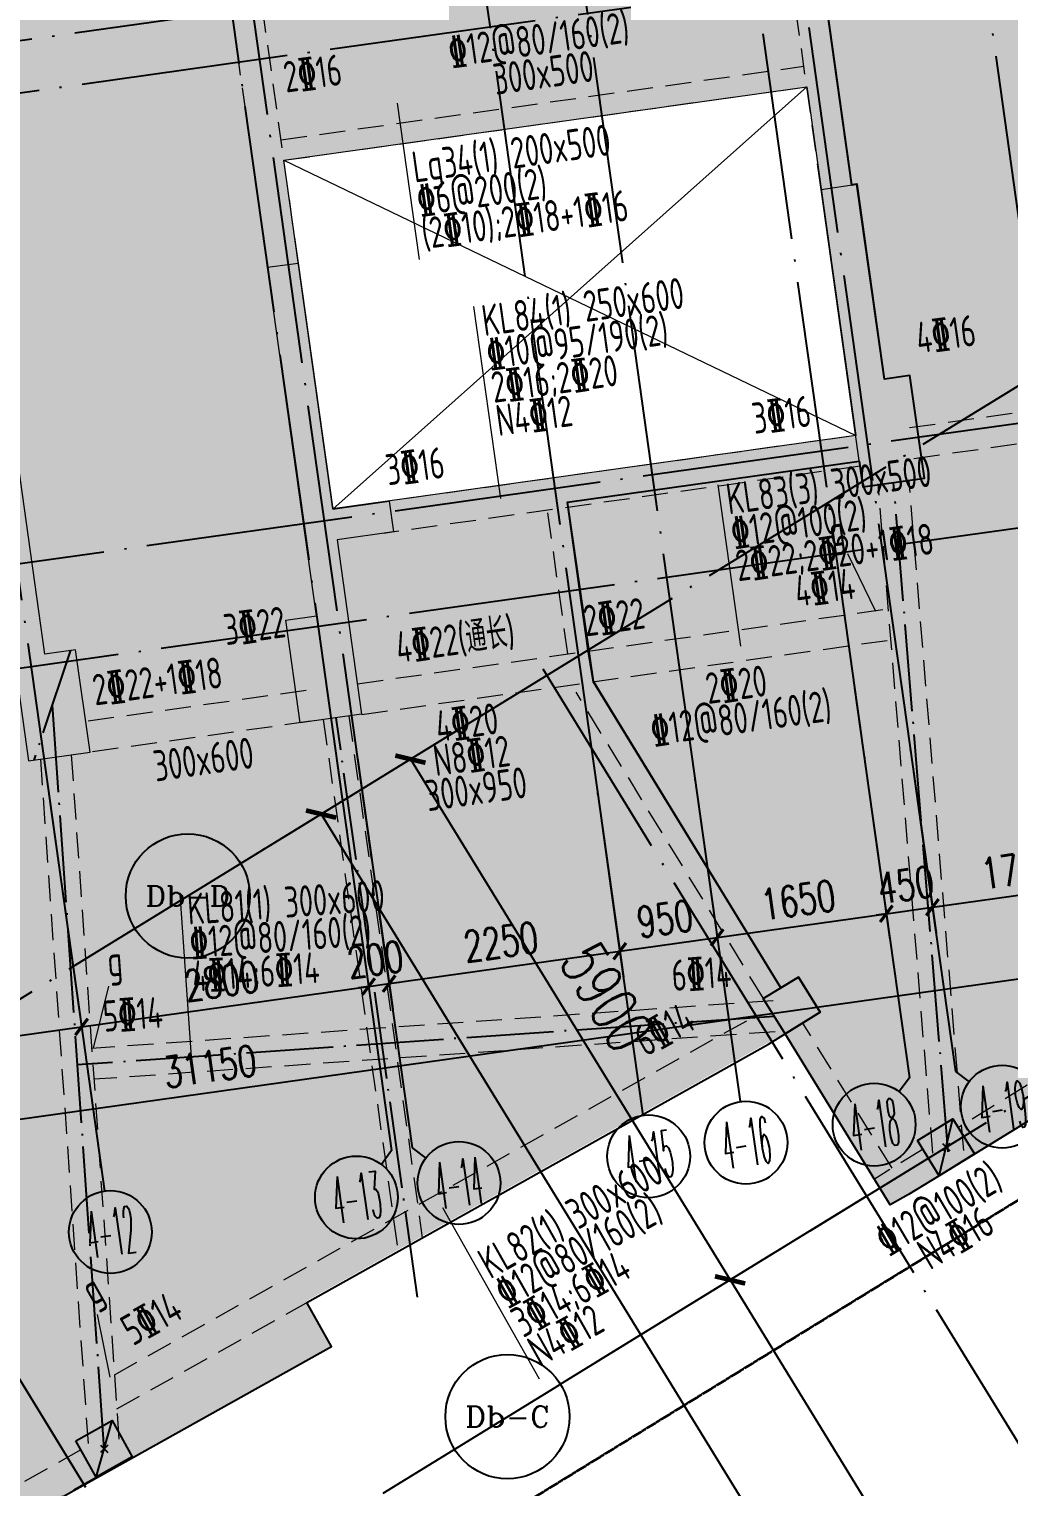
# Model space of a CAD drawing. Header units: millimetres. Extents: x 1089227 to 13101469, y 618865 to 10240562.
# Drawn here: x 3212002 to 3221466, y 4797628 to 4811704 of the extents above; entities that cross this region are included whole.
import ezdxf
from ezdxf.enums import TextEntityAlignment as Align

# ---------------------------------------------------------------- set-up
doc = ezdxf.new("R2010")
doc.units = ezdxf.units.MM
doc.header["$LTSCALE"] = 1000
doc.header["$PDMODE"] = 3
doc.header["$PDSIZE"] = 200
for name, pattern in [('A09-G-CTRL-用地红线+建筑退线_设计区$0$Controlline1', [12.8, 8, -1.6, 1.6, -1.6]), ('DOTE', [2.42, 2, -0.2, 0.02, -0.2]), ('GB_DASHDOT3', [1.0675, 0.84, -0.105, 0.0175, -0.105]), ('HIDDEN', [0.375, 0.25, -0.125])]:
    doc.linetypes.add(name, pattern=pattern)
doc.layers.get('0').update_dxf_attribs({"linetype": 'CONTINUOUS'})
doc.layers.get('Defpoints').update_dxf_attribs({"linetype": 'CONTINUOUS'})
for name, color, linetype, lineweight in [('A09-G-CTRL-用地红线+建筑退线_设计区$0$Z-REDL-CTRL(建筑控制线)', 40, 'CONTINUOUS', 35), ('S-BEAM-DASH', 4, 'HIDDEN', 0), ('S-BEAM-SE-DASH', 3, 'HIDDEN', 0), ('S-HOLE', 11, 'CONTINUOUS', 0), ('S-SLAB-HATCH', 73, 'CONTINUOUS', 0), ('S-WALL', 31, 'CONTINUOUS', 0), ('梁原位标注', 7, 'CONTINUOUS', 18), ('梁名称编号', 2, 'CONTINUOUS', 18), ('梁标注引线', 2, 'CONTINUOUS', 18), ('梁集中标注', 2, 'CONTINUOUS', 18)]:
    doc.layers.add(name, color=color, linetype=linetype, lineweight=lineweight)
for name, color, linetype in [('AXIS', 3, 'CONTINUOUS'), ('AXIS_TEXT', 7, 'CONTINUOUS'), ('C-H', 8, 'CONTINUOUS'), ('DOTE', 1, 'DOTE'), ('S-COLU-BEAM', 240, 'CONTINUOUS'), ('S-GRID-DE', 11, 'GB_DASHDOT3'), ('单形心', 4, 'CONTINUOUS'), ('辅助', 7, 'CONTINUOUS'), ('降板范围', 7, 'CONTINUOUS')]:
    doc.layers.add(name, color=color, linetype=linetype)
doc.styles.add('_TCH_AXIS', font='COMPLEX', dxfattribs={"bigfont": 'AllInOneBig.shx'})
doc.styles.add('_TCH_DIM_T3', font='SIMPLEX', dxfattribs={"width": 0.705882, "bigfont": 'AllInOneBig.shx'})
doc.styles.add('COMPLEX', font='COMPLEX', dxfattribs={"bigfont": 'AllInOneBig.shx'})
doc.styles.add('Style 1', font='yjkeng.shx', dxfattribs={"width": 0.7, "height": 300, "bigfont": 'yjkchn.shx'})
doc.dimstyles.new('_TCH_ARCH&&150', dxfattribs={"dimtxt": 446.25, "dimasz": 150, "dimexe": 375, "dimexo": 450, "dimgap": 189.375, "dimtad": 1, "dimdec": 0, "dimzin": 0, "dimdsep": 46, "dimtxsty": '_TCH_DIM_T3', "dimblk": 'ARCHTICK', "dimcen": 0.09, "dimclrt": 7, "dimazin": 2, "dimtfac": 1, "dimtdec": 0, "dimtix": 1, "dimtmove": 2, "dimatfit": 3, "dimfxl": 0, "dimtolj": 1, "dimtzin": 0, "dimarcsym": 0})
doc.dimstyles.new('_TCH_ARCH-100', dxfattribs={"dimscale": 100, "dimtxt": 2.975, "dimasz": 1, "dimexe": 2.5, "dimexo": 3, "dimgap": 1, "dimtad": 1, "dimdec": 0, "dimzin": 0, "dimdsep": 46, "dimtxsty": '_TCH_DIM_T3', "dimblk": 'ARCHTICK', "dimcen": 0.09, "dimclrt": 7, "dimazin": 2, "dimtfac": 1, "dimtdec": 0, "dimtix": 1, "dimtmove": 2, "dimatfit": 3, "dimfxl": 0, "dimtolj": 1, "dimtzin": 0, "dimarcsym": 0})

# ---------------------------------------------------------------- blocks, each defined once
blk = doc.blocks.new('0323最综用地红线')
at = {"layer": 'A09-G-CTRL-用地红线+建筑退线_设计区$0$Z-REDL-CTRL(建筑控制线)', "linetype": 'A09-G-CTRL-用地红线+建筑退线_设计区$0$Controlline1', "ltscale": 0.0005, "flags": 128}
blk.add_lwpolyline([(8299567, 3686108), (8326626, 3675265), (8336400, 3687495), (8338983, 3690878), (8341712, 3688883), (8341724, 3688834), (8348492, 3681996), (8336495, 3657264), (8335815, 3655857), (8334921, 3653765), (8334408, 3652495), (8333554, 3650188), (8332762, 3647815), (8332296, 3646270), (8331866, 3644682), (8331460, 3643007), (8331063, 3641145), (8330737, 3639422), (8330293, 3636480), (8330017, 3634043), (8329761, 3630317), (8329732, 3627942), (8329763, 3625708), (8329928, 3622644), (8330113, 3620704), (8330325, 3618642), (8330653, 3615645), (8331572, 3606971), (8333151, 3600656), (8334420, 3595620), (8335099, 3592902), (8332162, 3588340), (8329462, 3587873), (8325135, 3587049), (8322510, 3586515), (8319525, 3585891), (8317926, 3585544), (8316578, 3585249), (8315535, 3585011), (8313300, 3584499), (8310791, 3583894), (8309251, 3583537), (8305740, 3582637), (8303918, 3582156), (8302104, 3581668), (8299703, 3581012), (8297227, 3580315), (8295056, 3579682), (8292998, 3579074), (8290643, 3578358), (8288572, 3577710), (8287591, 3577398), (8286161, 3576940), (8284503, 3576401), (8282624, 3575767), (8281086, 3575247), (8278146, 3574222), (8273894, 3572680), (8272471, 3572149), (8271089, 3571640), (8267888, 3570407), (8264331, 3569000), (8260702, 3567515), (8258549, 3566609), (8254947, 3565066), (8252185, 3563832), (8250834, 3563232), (8249176, 3562470), (8247994, 3561930), (8245505, 3560754), (8242980, 3559544), (8239801, 3558013), (8237959, 3557076), (8235838, 3555996), (8233384, 3554698), (8228450, 3552051), (8226178, 3550787), (8222141, 3548504), (8215629, 3544667), (8213710, 3543497), (8193657, 3531175), (8180322, 3522990), (8166408, 3514440), (8156991, 3508658), (8151138, 3505062), (8142685, 3507267), (8121171, 3545747), (8120724, 3546549), (8120233, 3547383), (8119272, 3548967), (8118108, 3550752), (8117067, 3552244), (8115806, 3553970), (8115672, 3554140), (8146431, 3575790), (8162146, 3587599), (8162295, 3588125), (8199863, 3615253), (8204215, 3618404), (8231584, 3638167), (8260590, 3655826), (8295376, 3680010)], close=True, dxfattribs=at)
blk = doc.blocks.new('_AXISO')
blk.add_circle((0, 0), 0.5)
at = {"layer": 'AXIS_TEXT', "style": 'COMPLEX', "width": 1.041667}
blk.add_attdef('A', text='', height=0.56, dxfattribs=at).set_placement((-0.25, -0.28), (0.25, -0.28), align=Align.FIT)
blk = doc.blocks.new('_ArchTick')
at = {"color": 0, "linetype": 'ByBlock', "const_width": 0.3}
blk.add_lwpolyline([(-0.707, -0.707), (0.707, 0.707)], dxfattribs=at)
blk = doc.blocks.new('*D28')
at = {"layer": 'AXIS', "color": 0, "lineweight": -2, "transparency": 16777216}
for p, q in [((0, -2314), (0, -5564)), ((31150, -2314), (31150, -5564)), ((0, -5314), (31150, -5314))]:
    blk.add_line(p, q, dxfattribs=at)
at = {"layer": 'Defpoints', "color": 0, "transparency": 16777216}
for p in [(0, -2014), (31150, -2014), (31150, -5314)]:
    blk.add_point(p, dxfattribs=at)
at = {"layer": 'AXIS', "color": 0, "linetype": 'ByBlock', "lineweight": -2, "transparency": 16777216, "xscale": 100, "yscale": 100, "zscale": 100, "rotation": 180}
blk.add_blockref('_ArchTick', (0, -5314), dxfattribs=at)
at = {"layer": 'AXIS', "color": 0, "linetype": 'ByBlock', "lineweight": -2, "transparency": 16777216, "xscale": 100, "yscale": 100, "zscale": 100}
blk.add_blockref('_ArchTick', (31150, -5314), dxfattribs=at)
at = {"layer": 'AXIS', "color": 7, "transparency": 16777216, "insert": (15575, -5065), "char_height": 297.5, "attachment_point": 5, "style": '_TCH_DIM_T3'}
blk.add_mtext('\\A1;31150', dxfattribs=at)
blk = doc.blocks.new('*D34')
at = {"layer": 'AXIS', "color": 0, "lineweight": -2, "transparency": 16777216}
for p, q in [((11700, -2314), (11700, -4764)), ((14400, -2314), (14400, -4764)), ((11700, -4514), (14400, -4514))]:
    blk.add_line(p, q, dxfattribs=at)
at = {"layer": 'Defpoints', "color": 0, "transparency": 16777216}
for p in [(11700, -2014), (14400, -2014), (14400, -4514)]:
    blk.add_point(p, dxfattribs=at)
at = {"layer": 'AXIS', "color": 0, "linetype": 'ByBlock', "lineweight": -2, "transparency": 16777216, "xscale": 100, "yscale": 100, "zscale": 100, "rotation": 180}
blk.add_blockref('_ArchTick', (11700, -4514), dxfattribs=at)
at = {"layer": 'AXIS', "color": 0, "linetype": 'ByBlock', "lineweight": -2, "transparency": 16777216, "xscale": 100, "yscale": 100, "zscale": 100}
blk.add_blockref('_ArchTick', (14400, -4514), dxfattribs=at)
at = {"layer": 'AXIS', "color": 7, "transparency": 16777216, "insert": (13050, -4265), "char_height": 297.5, "attachment_point": 5, "style": '_TCH_DIM_T3'}
blk.add_mtext('\\A1;2700', dxfattribs=at)
blk = doc.blocks.new('*D35')
at = {"layer": 'AXIS', "color": 0, "lineweight": -2, "transparency": 16777216}
for p, q in [((14400, -2314), (14400, -4764)), ((17200, -2314), (17200, -4764)), ((14400, -4514), (17200, -4514))]:
    blk.add_line(p, q, dxfattribs=at)
at = {"layer": 'Defpoints', "color": 0, "transparency": 16777216}
for p in [(14400, -2014), (17200, -2014), (17200, -4514)]:
    blk.add_point(p, dxfattribs=at)
at = {"layer": 'AXIS', "color": 0, "linetype": 'ByBlock', "lineweight": -2, "transparency": 16777216, "xscale": 100, "yscale": 100, "zscale": 100, "rotation": 180}
blk.add_blockref('_ArchTick', (14400, -4514), dxfattribs=at)
at = {"layer": 'AXIS', "color": 0, "linetype": 'ByBlock', "lineweight": -2, "transparency": 16777216, "xscale": 100, "yscale": 100, "zscale": 100}
blk.add_blockref('_ArchTick', (17200, -4514), dxfattribs=at)
at = {"layer": 'AXIS', "color": 7, "transparency": 16777216, "insert": (15800, -4265), "char_height": 297.5, "attachment_point": 5, "style": '_TCH_DIM_T3'}
blk.add_mtext('\\A1;2800', dxfattribs=at)
blk = doc.blocks.new('*D36')
at = {"layer": 'AXIS', "color": 0, "lineweight": -2, "transparency": 16777216}
for p, q in [((17200, -2314), (17200, -4764)), ((17400, -2314), (17400, -4764)), ((17200, -4514), (17100, -4514)), ((17200, -4514), (17400, -4514)), ((17400, -4514), (17500, -4514))]:
    blk.add_line(p, q, dxfattribs=at)
at = {"layer": 'Defpoints', "color": 0, "transparency": 16777216}
for p in [(17200, -2014), (17400, -2014), (17400, -4514)]:
    blk.add_point(p, dxfattribs=at)
at = {"layer": 'AXIS', "color": 0, "linetype": 'ByBlock', "lineweight": -2, "transparency": 16777216, "xscale": 100, "yscale": 100, "zscale": 100}
blk.add_blockref('_ArchTick', (17200, -4514), dxfattribs=at)
at = {"layer": 'AXIS', "color": 0, "linetype": 'ByBlock', "lineweight": -2, "transparency": 16777216, "xscale": 100, "yscale": 100, "zscale": 100, "rotation": 180}
blk.add_blockref('_ArchTick', (17400, -4514), dxfattribs=at)
at = {"layer": 'AXIS', "color": 7, "transparency": 16777216, "insert": (17300, -4265), "char_height": 297.5, "attachment_point": 5, "style": '_TCH_DIM_T3'}
blk.add_mtext('\\A1;200', dxfattribs=at)
blk = doc.blocks.new('*D37')
at = {"layer": 'AXIS', "color": 0, "lineweight": -2, "transparency": 16777216}
for p, q in [((17400, -2314), (17400, -4764)), ((19650, -2314), (19650, -4764)), ((17400, -4514), (19650, -4514))]:
    blk.add_line(p, q, dxfattribs=at)
at = {"layer": 'Defpoints', "color": 0, "transparency": 16777216}
for p in [(17400, -2014), (19650, -2014), (19650, -4514)]:
    blk.add_point(p, dxfattribs=at)
at = {"layer": 'AXIS', "color": 0, "linetype": 'ByBlock', "lineweight": -2, "transparency": 16777216, "xscale": 100, "yscale": 100, "zscale": 100, "rotation": 180}
blk.add_blockref('_ArchTick', (17400, -4514), dxfattribs=at)
at = {"layer": 'AXIS', "color": 0, "linetype": 'ByBlock', "lineweight": -2, "transparency": 16777216, "xscale": 100, "yscale": 100, "zscale": 100}
blk.add_blockref('_ArchTick', (19650, -4514), dxfattribs=at)
at = {"layer": 'AXIS', "color": 7, "transparency": 16777216, "insert": (18525, -4265), "char_height": 297.5, "attachment_point": 5, "style": '_TCH_DIM_T3'}
blk.add_mtext('\\A1;2250', dxfattribs=at)
blk = doc.blocks.new('*D38')
at = {"layer": 'AXIS', "color": 0, "lineweight": -2, "transparency": 16777216}
for p, q in [((19650, -2314), (19650, -4764)), ((20600, -2314), (20600, -4764)), ((19650, -4514), (20600, -4514))]:
    blk.add_line(p, q, dxfattribs=at)
at = {"layer": 'Defpoints', "color": 0, "transparency": 16777216}
for p in [(19650, -2014), (20600, -2014), (20600, -4514)]:
    blk.add_point(p, dxfattribs=at)
at = {"layer": 'AXIS', "color": 0, "linetype": 'ByBlock', "lineweight": -2, "transparency": 16777216, "xscale": 100, "yscale": 100, "zscale": 100, "rotation": 180}
blk.add_blockref('_ArchTick', (19650, -4514), dxfattribs=at)
at = {"layer": 'AXIS', "color": 0, "linetype": 'ByBlock', "lineweight": -2, "transparency": 16777216, "xscale": 100, "yscale": 100, "zscale": 100}
blk.add_blockref('_ArchTick', (20600, -4514), dxfattribs=at)
at = {"layer": 'AXIS', "color": 7, "transparency": 16777216, "insert": (20125, -4265), "char_height": 297.5, "attachment_point": 5, "style": '_TCH_DIM_T3'}
blk.add_mtext('\\A1;950', dxfattribs=at)
blk = doc.blocks.new('*D39')
at = {"layer": 'AXIS', "color": 0, "lineweight": -2, "transparency": 16777216}
for p, q in [((20600, -2314), (20600, -4764)), ((22250, -2314), (22250, -4764)), ((20600, -4514), (22250, -4514))]:
    blk.add_line(p, q, dxfattribs=at)
at = {"layer": 'Defpoints', "color": 0, "transparency": 16777216}
for p in [(20600, -2014), (22250, -2014), (22250, -4514)]:
    blk.add_point(p, dxfattribs=at)
at = {"layer": 'AXIS', "color": 0, "linetype": 'ByBlock', "lineweight": -2, "transparency": 16777216, "xscale": 100, "yscale": 100, "zscale": 100, "rotation": 180}
blk.add_blockref('_ArchTick', (20600, -4514), dxfattribs=at)
at = {"layer": 'AXIS', "color": 0, "linetype": 'ByBlock', "lineweight": -2, "transparency": 16777216, "xscale": 100, "yscale": 100, "zscale": 100}
blk.add_blockref('_ArchTick', (22250, -4514), dxfattribs=at)
at = {"layer": 'AXIS', "color": 7, "transparency": 16777216, "insert": (21425, -4265), "char_height": 297.5, "attachment_point": 5, "style": '_TCH_DIM_T3'}
blk.add_mtext('\\A1;1650', dxfattribs=at)
blk = doc.blocks.new('*D40')
at = {"layer": 'AXIS', "color": 0, "lineweight": -2, "transparency": 16777216}
for p, q in [((22250, -2314), (22250, -4764)), ((22700, -2314), (22700, -4764)), ((22250, -4514), (22150, -4514)), ((22250, -4514), (22700, -4514)), ((22700, -4514), (22800, -4514))]:
    blk.add_line(p, q, dxfattribs=at)
at = {"layer": 'Defpoints', "color": 0, "transparency": 16777216}
for p in [(22250, -2014), (22700, -2014), (22700, -4514)]:
    blk.add_point(p, dxfattribs=at)
at = {"layer": 'AXIS', "color": 0, "linetype": 'ByBlock', "lineweight": -2, "transparency": 16777216, "xscale": 100, "yscale": 100, "zscale": 100}
blk.add_blockref('_ArchTick', (22250, -4514), dxfattribs=at)
at = {"layer": 'AXIS', "color": 0, "linetype": 'ByBlock', "lineweight": -2, "transparency": 16777216, "xscale": 100, "yscale": 100, "zscale": 100, "rotation": 180}
blk.add_blockref('_ArchTick', (22700, -4514), dxfattribs=at)
at = {"layer": 'AXIS', "color": 7, "transparency": 16777216, "insert": (22475, -4265), "char_height": 297.5, "attachment_point": 5, "style": '_TCH_DIM_T3'}
blk.add_mtext('\\A1;450', dxfattribs=at)
blk = doc.blocks.new('*D41')
at = {"layer": 'AXIS', "color": 0, "lineweight": -2, "transparency": 16777216}
for p, q in [((22700, -2314), (22700, -4764)), ((24450, -2314), (24450, -4764)), ((22700, -4514), (24450, -4514))]:
    blk.add_line(p, q, dxfattribs=at)
at = {"layer": 'Defpoints', "color": 0, "transparency": 16777216}
for p in [(22700, -2014), (24450, -2014), (24450, -4514)]:
    blk.add_point(p, dxfattribs=at)
at = {"layer": 'AXIS', "color": 0, "linetype": 'ByBlock', "lineweight": -2, "transparency": 16777216, "xscale": 100, "yscale": 100, "zscale": 100, "rotation": 180}
blk.add_blockref('_ArchTick', (22700, -4514), dxfattribs=at)
at = {"layer": 'AXIS', "color": 0, "linetype": 'ByBlock', "lineweight": -2, "transparency": 16777216, "xscale": 100, "yscale": 100, "zscale": 100}
blk.add_blockref('_ArchTick', (24450, -4514), dxfattribs=at)
at = {"layer": 'AXIS', "color": 7, "transparency": 16777216, "insert": (23575, -4265), "char_height": 297.5, "attachment_point": 5, "style": '_TCH_DIM_T3'}
blk.add_mtext('\\A1;1750', dxfattribs=at)
blk = doc.blocks.new('*D450')
at = {"layer": 'AXIS', "color": 0, "lineweight": -2, "transparency": 16777216}
for p, q in [((-173409, -19984), (-175525, -21284)), ((-175206, -21087), (-165000, -37704)), ((-163203, -36600), (-165320, -37900))]:
    blk.add_line(p, q, dxfattribs=at)
at = {"layer": 'Defpoints', "color": 0, "transparency": 16777216}
for p in [(-173025, -19748), (-162820, -36364), (-165000, -37704)]:
    blk.add_point(p, dxfattribs=at)
at = {"layer": 'AXIS', "color": 0, "lineweight": -2, "transparency": 16777216, "xscale": 150, "yscale": 150, "zscale": 150}
for p, rotation in [((-175206, -21087), 121.5582110074274), ((-165000, -37704), 301.5582110074274)]:
    blk.add_blockref('_ArchTick', p, dxfattribs=dict(at, rotation=rotation))
at = {"layer": 'AXIS', "color": 7, "transparency": 16777216, "insert": (-169751, -29180), "char_height": 446.2, "attachment_point": 5, "rotation": 301.5582, "style": '_TCH_DIM_T3'}
blk.add_mtext('\\A1;19500', dxfattribs=at)
blk = doc.blocks.new('*D452')
at = {"layer": 'AXIS', "color": 0, "lineweight": -2, "transparency": 16777216}
for p, q in [((-170321, -25011), (-171574, -25781)), ((-171255, -25585), (-167748, -31294)), ((-166814, -30720), (-168068, -31490))]:
    blk.add_line(p, q, dxfattribs=at)
at = {"layer": 'Defpoints', "color": 0, "transparency": 16777216}
for p in [(-169937, -24776), (-166431, -30485), (-167748, -31294)]:
    blk.add_point(p, dxfattribs=at)
at = {"layer": 'AXIS', "color": 0, "lineweight": -2, "transparency": 16777216, "xscale": 150, "yscale": 150, "zscale": 150}
for p, rotation in [((-171255, -25585), 121.5582110074262), ((-167748, -31294), 301.5582110074262)]:
    blk.add_blockref('_ArchTick', p, dxfattribs=dict(at, rotation=rotation))
at = {"layer": 'AXIS', "color": 7, "transparency": 16777216, "insert": (-169150, -28223), "char_height": 446.2, "attachment_point": 5, "rotation": 301.5582, "style": '_TCH_DIM_T3'}
blk.add_mtext('\\A1;6700', dxfattribs=at)
blk = doc.blocks.new('*D453')
at = {"layer": 'AXIS', "color": 0, "lineweight": -2, "transparency": 16777216}
for p, q in [((-173409, -19984), (-174662, -20754)), ((-174343, -20557), (-171255, -25585)), ((-170321, -25011), (-171574, -25781))]:
    blk.add_line(p, q, dxfattribs=at)
at = {"layer": 'Defpoints', "color": 0, "transparency": 16777216}
for p in [(-173025, -19748), (-169937, -24776), (-171255, -25585)]:
    blk.add_point(p, dxfattribs=at)
at = {"layer": 'AXIS', "color": 0, "lineweight": -2, "transparency": 16777216, "xscale": 150, "yscale": 150, "zscale": 150}
for p, rotation in [((-174343, -20557), 121.5582110074291), ((-171255, -25585), 301.5582110074291)]:
    blk.add_blockref('_ArchTick', p, dxfattribs=dict(at, rotation=rotation))
at = {"layer": 'AXIS', "color": 7, "transparency": 16777216, "insert": (-172447, -22855), "char_height": 446.2, "attachment_point": 5, "rotation": 301.5582, "style": '_TCH_DIM_T3'}
blk.add_mtext('\\A1;5900', dxfattribs=at)
blk = doc.blocks.new('QZ-TL-0808')
at = {"layer": 'C-H'}
for points in [[(-130443, -110819), (-130096, -110770), (-129832, -112651), (-129584, -112617), (-129445, -113607), (-130039, -113690)], [(-135790, -111570), (-135493, -111530), (-135159, -113905), (-134614, -113828), (-134573, -114126), (-135117, -114202), (-134881, -115886), (-135475, -115969), (-135614, -114979), (-135317, -114937)], [(-138099, -116338), (-137504, -116254), (-137644, -115264), (-137941, -115306), (-138414, -111941), (-138711, -111983), (-138377, -114357), (-138774, -114413), (-138732, -114710), (-138335, -114654)]]:
    blk.add_hatch(color=256, dxfattribs=at).paths.add_polyline_path(points)
at = {"layer": 'S-WALL'}
for points in [[(-130443, -110819), (-130096, -110770), (-129832, -112651), (-129584, -112617), (-129445, -113607), (-130039, -113690), (-130443, -110819)], [(-135790, -111570), (-135493, -111530), (-135159, -113905), (-134614, -113828), (-134573, -114126), (-135117, -114202), (-134881, -115886), (-135475, -115969), (-135614, -114979), (-135317, -114937), (-135790, -111570)], [(-138099, -116338), (-137504, -116254), (-137644, -115264), (-137941, -115306), (-138414, -111941), (-138711, -111983), (-138377, -114357), (-138774, -114413), (-138732, -114710), (-138335, -114654), (-138099, -116338)]]:
    blk.add_lwpolyline(points, dxfattribs=at)
blk = doc.blocks.new('BANWANG_XINGXIN')
at = {"color": 0}
for points in [[(0.71, 0.71), (-0.71, -0.71)], [(-0.71, 0.71), (0.71, -0.71)]]:
    blk.add_lwpolyline(points, dxfattribs=at)
blk = doc.blocks.new('1F柱网-0808')
at = {"layer": 'S-COLU-BEAM'}
for points in [[(13879, 29824), (14220, 30033), (14429, 29693), (14089, 29483)], [(15369, 28455), (15710, 28665), (15920, 28324), (15579, 28114)], [(7239, 25553), (7588, 25749), (7783, 25400), (7434, 25204)]]:
    blk.add_lwpolyline(points, close=True, dxfattribs=at)
blk.add_blockref('QZ-TL-0808', (144880, 148457))
at = {"layer": '单形心', "xscale": 50, "yscale": 50, "zscale": 50}
for p in [(15644, 28389), (7511, 25477)]:
    blk.add_blockref('BANWANG_XINGXIN', p, dxfattribs=at)
blk = doc.blocks.new('2FJGBZ')
at = {"layer": 'C-H'}
h = blk.add_hatch(color=256, dxfattribs=at)
h.dxf.hatch_style = 1
h.paths.add_polyline_path([(13879, 29824), (14220, 30033), (14429, 29693), (14089, 29483)])
h = blk.add_hatch(color=256, dxfattribs=at)
h.dxf.hatch_style = 1
h.paths.add_polyline_path([(7240, 25555), (7588, 25749), (7784, 25400), (7434, 25204)])
at = {"layer": 'S-SLAB-HATCH'}
h = blk.add_hatch(dxfattribs=at)
h.set_pattern_fill('松散材料', color=256, scale=200, angle=8)
h.set_pattern_definition([(8.0000004, (-5457252.86, 1932872.46), (133.485347, 397.445483), [0, -375])])
h.paths.add_polyline_path([(-9941, 34947), (-8108, 35973), (-7021, 34031), (-8854, 33005)], flags=16)
h.paths.add_polyline_path([(-5324, 26702), (-3492, 27727), (-2393, 25764), (-4225, 24738)], flags=16)
h.paths.add_polyline_path([(-593, 32496), (-676, 33091), (-924, 33056), (-1230, 35235), (701, 35506), (1091, 32733)], flags=16)
h.paths.add_polyline_path([(9248, 37919), (14299, 38629), (14772, 35262), (9722, 34554)], flags=16)
h.paths.add_polyline_path([(-685, 57224), (-2616, 56953), (-2950, 59330), (-1019, 59601)], flags=17)
h.paths.add_polyline_path([(-1646, 64057), (-2933, 63876), (-3114, 65163), (-1827, 65344)], flags=16)
h.paths.add_polyline_path([(-24126, 53937), (-21332, 55501), (-20160, 53408), (-22952, 51844)], flags=16)
edge = h.paths.add_edge_path()
edge.add_line((8274, 69995), (8191, 70590))
edge.add_line((8191, 70590), (3804, 69973))
edge.add_line((3804, 69973), (2121, 81951))
edge.add_line((2121, 81951), (-4347, 81042))
edge.add_line((-4347, 81042), (-6158, 83583))
edge.add_line((-6158, 83583), (-29732, 67073))
edge.add_line((-29732, 67073), (-29727, 67065))
edge.add_arc((-27730, 64687), 3105, 130.0192, 209.2114)
edge.add_line((-30440, 63171), (-28906, 60430))
edge.add_line((-28906, 60430), (-28209, 60820))
edge.add_line((-28209, 60820), (-23030, 51571))
edge.add_line((-23030, 51571), (-21720, 52305))
edge.add_line((-21720, 52305), (-19375, 48117))
edge.add_line((-19375, 48117), (-20683, 47384))
edge.add_line((-20683, 47384), (-16580, 40054))
edge.add_line((-16580, 40054), (-15271, 40787))
edge.add_line((-15271, 40787), (-13928, 38388))
edge.add_line((-13928, 38388), (-15237, 37655))
edge.add_line((-15237, 37655), (-7004, 22953))
edge.add_line((-7004, 22953), (-2295, 25590))
edge.add_line((-2295, 25590), (192, 21150))
edge.add_line((192, 21150), (9708, 26465))
edge.add_line((9708, 26465), (9462, 26902))
edge.add_line((9462, 26902), (13922, 29398))
edge.add_line((13922, 29398), (14261, 29587))
edge.add_line((14261, 29587), (12238, 32884))
edge.add_line((12238, 32884), (12186, 33190))
edge.add_line((12186, 33190), (11986, 34618))
edge.add_line((11986, 34618), (14806, 35014))
edge.add_line((14806, 35014), (14841, 34766))
edge.add_line((14841, 34766), (15435, 34850))
edge.add_line((15435, 34850), (15296, 35840))
edge.add_line((15296, 35840), (15049, 35805))
edge.add_line((15049, 35805), (14786, 37687))
edge.add_line((14786, 37687), (14735, 37681))
edge.add_line((14735, 37681), (14054, 42533))
edge.add_line((14054, 42533), (15292, 42708))
edge.add_line((15292, 42708), (15390, 42014))
edge.add_line((15390, 42014), (15786, 42070))
edge.add_line((15786, 42070), (15647, 43059))
edge.add_line((15647, 43059), (14012, 42829))
edge.add_line((14012, 42829), (13886, 43721))
edge.add_line((13886, 43721), (13985, 43736))
edge.add_line((13985, 43736), (13889, 44429))
edge.add_line((13889, 44429), (5471, 43245))
edge.add_line((5471, 43245), (5422, 43593))
edge.add_line((5422, 43593), (2748, 43216))
edge.add_line((2748, 43216), (1399, 52821))
edge.add_line((1399, 52821), (1744, 52870))
edge.add_line((1744, 52870), (1737, 52919))
edge.add_line((1737, 52919), (2332, 53003))
edge.add_line((2332, 53003), (2338, 52953))
edge.add_line((2338, 52953), (3676, 53141))
edge.add_line((3676, 53141), (3627, 53490))
edge.add_line((3627, 53490), (2735, 53363))
edge.add_line((2735, 53363), (2179, 57324))
edge.add_line((2179, 57324), (-346, 56969))
edge.add_line((-346, 56969), (-388, 57266))
edge.add_line((-388, 57266), (-685, 57224))
edge.add_line((-685, 57224), (-1450, 62671))
edge.add_line((-1450, 62671), (-1154, 62713))
edge.add_line((-1154, 62713), (-1975, 68555))
edge.add_line((-1975, 68555), (8274, 69995))
h.paths.add_polyline_path([(-14963, 37579), (-12696, 38848), (-11523, 36754), (-13791, 35485)], flags=16)
h = blk.add_hatch(dxfattribs=at)
h.set_pattern_fill('GRASS', color=256, scale=150, angle=8)
h.set_pattern_definition([(98.0000004, (-5457252.86, 1932872.46), (-338.085388, 254.76561), [79.374198, -519.303045]), (53, (-5457252.86, 1932872.46), (-338.08562, 254.765784), [79.374198, -343.954845]), (143, (-5457252.86, 1932872.46), (-254.765784, -338.08562), [79.374198, -343.954845])])
h.paths.add_polyline_path([(15281, 27932), (15106, 27833), (14089, 29483), (14429, 29693), (14220, 30033), (14048, 29928), (12238, 32885), (11986, 34618), (14806, 35014), (14841, 34766), (15435, 34850), (15296, 35840), (15049, 35805), (14784, 37687), (14735, 37680), (14568, 38869), (14054, 42532), (15292, 42707), (15389, 42014), (15786, 42070), (15647, 43059), (14013, 42830), (13886, 43721), (13985, 43736), (13891, 44416), (37277, 47715), (40077, 43161), (34920, 39994), (28083, 35793), (15579, 28114)])
at = {"layer": 'S-BEAM-DASH'}
for p, q in [((9388, 36926), (8817, 40989)), ((9091, 36885), (8520, 40947)), ((14438, 37638), (14104, 40015)), ((14735, 37680), (14401, 40057)), ((9221, 38117), (14271, 38827)), ((18882, 35839), (15267, 35331)), ((18924, 35542), (15309, 35034)), ((14772, 35262), (10168, 34615)), ((14814, 34965), (10209, 34317)), ((15516, 28332), (14989, 34796)), ((15815, 28357), (15288, 34820)), ((11990, 33152), (11788, 34590)), ((12188, 33180), (11986, 34618)), ((9958, 32865), (15070, 33586)), ((10000, 32568), (15112, 33289)), ((9463, 32799), (7334, 32500)), ((14048, 29928), (12237, 32885)), ((13881, 29826), (12070, 32783)), ((9629, 32519), (10351, 27382)), ((9876, 32554), (10585, 27513)), ((9505, 32502), (7327, 32196)), ((6896, 32136), (7361, 25466)), ((7194, 32178), (7661, 25487)), ((21542, 32128), (15763, 28580)), ((21699, 31873), (15920, 28324)), ((13973, 29803), (7391, 29344)), ((7611, 26193), (13771, 29640)), ((15123, 28186), (14260, 29588)), ((13993, 29504), (7412, 29045)), ((15106, 27833), (14086, 29491)), ((7634, 25862), (13918, 29378)), ((15422, 28370), (14953, 28082)), ((15579, 28114), (15281, 27932)), ((7288, 25466), (2795, 22952)), ((7434, 25204), (2942, 22690))]:
    blk.add_line(p, q, dxfattribs=at)
at = {"layer": 'S-BEAM-SE-DASH'}
blk.add_line((9248, 37919), (14299, 38629), dxfattribs=at)
at = {"layer": 'S-GRID-DE'}
for p, q in [((10539, 26940), (9753, 32537)), ((13983, 29653), (7252, 29184))]:
    blk.add_line(p, q, dxfattribs=at)
for points in [[(15666, 28345), (15138, 34808)], [(7188, 33188), (6832, 32126)], [(7010, 32657), (7510, 25476)], [(15579, 28114), (15710, 28665)], [(7434, 25204), (7588, 25749)]]:
    blk.add_lwpolyline(points, dxfattribs=at)
at = {"layer": 'S-HOLE'}
blk.add_lwpolyline([(9248, 37919), (14299, 38629), (14772, 35262), (9722, 34554)], close=True, dxfattribs=at)
for points in [[(9722, 34552), (14299, 38629)], [(9248, 37919), (14772, 35262)]]:
    blk.add_lwpolyline(points, dxfattribs=at)
at = {"layer": '降板范围'}
for points in [[(-15271, 40787), (-13977, 38475), (-15286, 37742), (-7004, 22953), (-2295, 25590), (192, 21150), (9708, 26465), (9470, 26889), (13930, 29385), (14089, 29483), (14429, 29693), (14220, 30033), (14049, 29929), (12238, 32884), (12186, 33190), (11986, 34618), (14806, 35014), (14841, 34766), (15435, 34850), (15296, 35840), (15049, 35805), (14786, 37687), (14735, 37681), (14054, 42533)], [(28083, 35793), (15579, 28114), (15281, 27932), (15106, 27833), (14089, 29483), (14429, 29693), (14220, 30033), (14048, 29928), (12238, 32885), (11986, 34618), (14806, 35014), (14841, 34766), (15435, 34850), (15296, 35840), (15049, 35805), (14784, 37687), (14735, 37680), (14568, 38869), (14054, 42532)]]:
    blk.add_lwpolyline(points, dxfattribs=at)
blk.add_blockref('1F柱网-0808', (0, 0))
blk = doc.blocks.new('52+', base_point=(0, -1000))
at = {"layer": 'AXIS'}
for p, q in [((14400, -4203.8), (14400, -6114.2)), ((17200, -4203.8), (17200, -6114.2)), ((17400, -4203.8), (17400, -6114.2)), ((19650, -4203.8), (19650, -6114.2)), ((20600, -4203.8), (20600, -6114.2)), ((22250, -4203.8), (22250, -6114.2)), ((22700, -4203.8), (22700, -6114.2)), ((17200, -6114.2), (17082.8, -6231.3)), ((17400, -6114.2), (17517.2, -6231.3)), ((22250, -6114.2), (22132.8, -6231.3)), ((22700, -6114.2), (22817.2, -6231.3))]:
    blk.add_line(p, q, dxfattribs=at)
at = {"layer": 'DOTE', "color": 14}
for p, q in [((14400, 40365.9), (14400, -4203.8)), ((17200, 40365.9), (17200, -4203.8)), ((19650, 40365.9), (19650, -4203.8)), ((20600, 40365.9), (20600, -4203.8)), ((22250, 40365.9), (22250, -4203.8)), ((22700, 40365.9), (22700, -4203.8)), ((17400, 10801.1), (17400, -4203.8)), ((24450, 10800), (24450, -4203.8)), ((-1268, 5000), (32065.5, 5000)), ((-1268, 4500), (32065.5, 4500)), ((-1268, 0), (32065.5, 0)), ((-1268, -1000), (32065.5, -1000))]:
    blk.add_line(p, q, dxfattribs=at)
at = {"layer": 'AXIS'}
ref = blk.add_blockref('_AXISO', (14400, -6514.2), dxfattribs=dict(at, xscale=800, yscale=800, zscale=800))
ref.add_attrib('A', '4-12', (14173.7, -6740.4), dxfattribs={"color": 7, "height": 452.55, "style": '_TCH_AXIS', "width": 0.276316})
ref = blk.add_blockref('_AXISO', (16800, -6514.2), dxfattribs=dict(at, xscale=800, yscale=800, zscale=800))
ref.add_attrib('A', '4-13', (16573.7, -6740.4), dxfattribs={"color": 7, "height": 452.55, "style": '_TCH_AXIS', "width": 0.276316})
ref = blk.add_blockref('_AXISO', (17800, -6514.2), dxfattribs=dict(at, xscale=800, yscale=800, zscale=800))
ref.add_attrib('A', '4-14', (17573.7, -6740.4), dxfattribs={"color": 7, "height": 452.55, "style": '_TCH_AXIS', "width": 0.269231})
ref = blk.add_blockref('_AXISO', (19650, -6514.2), dxfattribs=dict(at, xscale=800, yscale=800, zscale=800))
ref.add_attrib('A', '4-15', (19423.7, -6740.4), dxfattribs={"color": 7, "height": 452.55, "style": '_TCH_AXIS', "width": 0.276316})
ref = blk.add_blockref('_AXISO', (20600, -6514.2), dxfattribs=dict(at, xscale=800, yscale=800, zscale=800))
ref.add_attrib('A', '4-16', (20373.7, -6740.4), dxfattribs={"color": 7, "height": 452.55, "style": '_TCH_AXIS', "width": 0.276316})
ref = blk.add_blockref('_AXISO', (21850, -6514.2), dxfattribs=dict(at, xscale=800, yscale=800, zscale=800))
ref.add_attrib('A', '4-18', (21623.7, -6740.4), dxfattribs={"color": 7, "height": 452.55, "style": '_TCH_AXIS', "width": 0.276316})
ref = blk.add_blockref('_AXISO', (23100, -6514.2), dxfattribs=dict(at, xscale=800, yscale=800, zscale=800))
ref.add_attrib('A', '4-19', (22873.7, -6740.4), dxfattribs={"color": 7, "height": 452.55, "style": '_TCH_AXIS', "width": 0.276316})
for p1, p2, distance, picture, middle in [((0, -2013.9), (31150, -2013.9), -3300, '*D28', (15575, -5065.1)), ((11700, -2013.9), (14400, -2013.9), -2500, '*D34', (13050, -4265.1)), ((14400, -2013.9), (17200, -2013.9), -2500, '*D35', (15800, -4265.1)), ((17200, -2013.9), (17400, -2013.9), -2500, '*D36', (17300, -4265.1)), ((17400, -2013.9), (19650, -2013.9), -2500, '*D37', (18525, -4265.1)), ((19650, -2013.9), (20600, -2013.9), -2500, '*D38', (20125, -4265.1)), ((20600, -2013.9), (22250, -2013.9), -2500, '*D39', (21425, -4265.1)), ((22250, -2013.9), (22700, -2013.9), -2500, '*D40', (22475, -4265.1)), ((22700, -2013.9), (24450, -2013.9), -2500, '*D41', (23575, -4265.1))]:
    dim = blk.add_aligned_dim(p1=p1, p2=p2, distance=distance, dimstyle='_TCH_ARCH-100', dxfattribs=at)
    dim.commit()
    dim.dimension.update_dxf_attribs({"geometry": picture, "text_midpoint": middle})
blk = doc.blocks.new('塔楼轴网260428')
at = {"layer": '辅助', "rotation": 8.00000038206086}
blk.add_blockref('52+', (-192268.4, -21666.4), dxfattribs=at)
blk = doc.blocks.new('裙房轴网260428')
at = {"layer": 'AXIS'}
for p, q in [((-173025.2, -19748.2), (-175982, -21564.3)), ((-169937.3, -24775.6), (-172894.2, -26591.7))]:
    blk.add_line(p, q, dxfattribs=at)
at = {"layer": 'DOTE', "color": 16, "linetype": 'DOTE'}
for p, q in [((-187949.8, -28914.8), (-108051.9, 20158.4)), ((-176669, -28910.2), (-104964, 15130.9)), ((-173063.6, -19685.6), (-158584.6, -43259.3)), ((-179795.3, -23820.2), (-165316.3, -47393.9))]:
    blk.add_line(p, q, dxfattribs=at)
at = {"layer": 'AXIS'}
ref = blk.add_blockref('_AXISO', (-176493.3, -21878.3), dxfattribs=dict(at, xscale=1200, yscale=1200, zscale=1200))
ref.add_attrib('A', 'Db-D', dxfattribs={"layer": 'AXIS_TEXT', "height": 199.26, "style": '_TCH_AXIS'}).set_placement((-176901.3, -21977.9), (-176085.3, -21977.9), align=Align.FIT)
ref = blk.add_blockref('_AXISO', (-173405.4, -26905.7), dxfattribs=dict(at, xscale=1200, yscale=1200, zscale=1200))
ref.add_attrib('A', 'Db-C', dxfattribs={"layer": 'AXIS_TEXT', "height": 203.73, "style": '_TCH_AXIS'}).set_placement((-173812.9, -27007.6), (-172998, -27007.6), align=Align.FIT)
for p1, p2, distance, picture, middle in [((-173025.2, -19748.1), (-162819.5, -36364.3), -2559.1, '*D450', (-169751.5, -29179.7)), ((-173025.2, -19748.1), (-169937.3, -24775.6), -1546.1, '*D453', (-172447.2, -22855.2)), ((-169937.3, -24775.6), (-166430.8, -30484.7), -1546.1, '*D452', (-169150, -28223.5))]:
    dim = blk.add_aligned_dim(p1=p1, p2=p2, distance=distance, dimstyle='_TCH_ARCH&&150', dxfattribs=at)
    dim.commit()
    dim.dimension.update_dxf_attribs({"geometry": picture, "text_midpoint": middle})
blk = doc.blocks.new('04地块地下轴网260428')
for name in ['裙房轴网260428', '塔楼轴网260428']:
    blk.add_blockref(name, (0, 0))

msp = doc.modelspace()

# ---------------------------------------------------------------- linework, layer by layer
at = {"layer": '梁原位标注', "lineweight": 18}
for p, q in [((3220180.512, 4806080.63), (3219909.395, 4806636.504)), ((3212625.058, 4801864.03), (3212773.703, 4802464.367)), ((3212785.581, 4798687.858), (3212663.182, 4799294.091))]:
    msp.add_line(p, q, dxfattribs=at)
at = {"layer": '梁标注引线', "color": 3, "lineweight": 18}
msp.add_line((3215557.009, 4810988.916), (3215768.98, 4809480.662), dxfattribs=at)
at = {"layer": '梁标注引线', "color": 6, "lineweight": 18}
for p, q in [((3216558.703, 4807171.817), (3216298.021, 4809026.666)), ((3218877.978, 4805746.097), (3218659.049, 4807303.865)), ((3213571.889, 4801781.401), (3213459.607, 4803350.466)), ((3215995.326, 4800325.338), (3216927.521, 4798671.945))]:
    msp.add_line(p, q, dxfattribs=at)

# ---------------------------------------------------------------- block references
for name, p in [('2FJGBZ', (3205215.02, 4772518.421)), ('0323最综用地红线', (-4945553.146, 1285525.343)), ('04地块地下轴网260428', (3390028.145, 4825211.796))]:
    msp.add_blockref(name, p)

# ---------------------------------------------------------------- texts
at = {"layer": '梁原位标注', "style": 'Style 1', "width": 0.7}
for s, rotation, p in [('%%13212@80/160(2)', 7.9999974, (3216903.584, 4811754.413)), ('300x500', 7.9999974, (3216948.815, 4811432.576)), ('2%%13320', 7.9999837, (3218811.354, 4805524.67)), ('%%13212@80/160(2)', 7.9999837, (3218856.585, 4805202.833)), ('4%%13320', 7.9999837, (3216209.221, 4805158.965)), ('300x600', 7.9999837, (3213664.959, 4804801.393)), ('N8%%13312', 7.9999837, (3216254.452, 4804837.128)), ('300x950', 7.9999837, (3216299.683, 4804515.291)), ('%%13212@100(2)', 30.4733671, (3220709.784, 4800443.692)), ('N4%%13316', 30.4733671, (3220874.604, 4800163.586))]:
    msp.add_text(s, height=300, rotation=rotation, dxfattribs=at).set_placement(p, align=Align.TOP_CENTER)
for s, rotation, p in [('2%%13316', 7.9999974, (3214494.966, 4811001.228)), ('4%%13316', 7.9999999, (3220604.939, 4808482.702)), ('3%%13316', 7.9999999, (3215482.577, 4807207.396)), ('2%%13322', 7.9999837, (3217393.058, 4805749.47)), ('2%%13322+1%%13318', 7.9999837, (3212651.128, 4805083.036)), ('g', 4.0931048, (3212773.703, 4802464.367)), ('5%%13314', 4.0931048, (3212732.989, 4801931.907)), ('g', 29.4146331, (3212663.182, 4799294.091)), ('5%%13314', 29.4146331, (3213050.106, 4798905.879))]:
    msp.add_text(s, height=300, rotation=rotation, dxfattribs=at).set_placement(p, align=Align.BOTTOM_LEFT)
for s, rotation, p in [('3%%13316', 7.9999999, (3219582.287, 4807783.572)), ('g', 7.9999837, (3219909.395, 4806636.504)), ('4%%13314', 7.9999837, (3220008.947, 4806117.108)), ('3%%13322', 7.9999837, (3214506.355, 4805746.692)), ('6%%13314', 4.0931048, (3218799.603, 4802366.033)), ('6%%13314', 29.4146331, (3218505.53, 4801981.688))]:
    msp.add_text(s, height=300, rotation=rotation, dxfattribs=at).set_placement(p, align=Align.BOTTOM_RIGHT)
msp.add_text('4%%13322(通长)', height=300, rotation=7.9999837, dxfattribs=at).set_placement((3216150.768, 4805574.878), align=Align.BOTTOM_CENTER)
at = {"layer": '梁名称编号', "color": 3, "style": 'Style 1', "width": 0.7}
msp.add_text('Lg34(1) 200x500', height=300, rotation=7.9999974, dxfattribs=at).set_placement((3215737.934, 4810132.686), align=Align.BOTTOM_LEFT)
at = {"layer": '梁名称编号', "color": 6, "style": 'Style 1', "width": 0.7}
for s, rotation, p in [('KL84(1) 250x600', 7.9999999, (3216357.437, 4809035.016)), ('KL83(3) 300x500', 7.9999837, (3218718.465, 4807312.216)), ('KL81(1) 300x600', 4.0931048, (3213519.454, 4803354.749))]:
    msp.add_text(s, height=300, rotation=rotation, dxfattribs=at).set_placement(p, align=Align.TOP_LEFT)
msp.add_text('KL82(1) 300x600', height=300, rotation=29.4146331, dxfattribs=at).set_placement((3216500.939, 4799550.724), align=Align.BOTTOM_LEFT)
at = {"layer": '梁集中标注', "color": 3, "style": 'Style 1', "width": 0.7}
for s, p in [('%%1326@200(2)', (3215783.165, 4809810.849)), ('(2%%13310);2%%13318+1%%13316', (3215828.397, 4809489.012))]:
    msp.add_text(s, height=300, rotation=7.9999974, dxfattribs=at).set_placement(p, align=Align.BOTTOM_LEFT)
at = {"layer": '梁集中标注', "color": 6, "style": 'Style 1', "width": 0.7}
for s, rotation, p in [('%%13210@95/190(2)', 7.9999999, (3216402.669, 4808713.179)), ('2%%13316;2%%13320', 7.9999999, (3216447.9, 4808391.342)), ('N4%%13312', 7.9999999, (3216493.131, 4808069.505)), ('%%13212@100(2)', 7.9999837, (3218763.696, 4806990.378)), ('2%%13322;2%%13320+1%%13318', 7.9999837, (3218808.927, 4806668.541)), ('%%13212@80/160(2)', 4.0931048, (3213542.652, 4803030.577)), ('4%%13314;6%%13314', 4.0931048, (3213565.849, 4802706.406))]:
    msp.add_text(s, height=300, rotation=rotation, dxfattribs=at).set_placement(p, align=Align.TOP_LEFT)
for s, p in [('%%13212@80/160(2)', (3216660.555, 4799267.62)), ('3%%13314;6%%13314', (3216820.171, 4798984.517)), ('N4%%13312', (3216979.787, 4798701.413))]:
    msp.add_text(s, height=300, rotation=29.4146331, dxfattribs=at).set_placement(p, align=Align.BOTTOM_LEFT)

doc.saveas('drawing.dxf')
